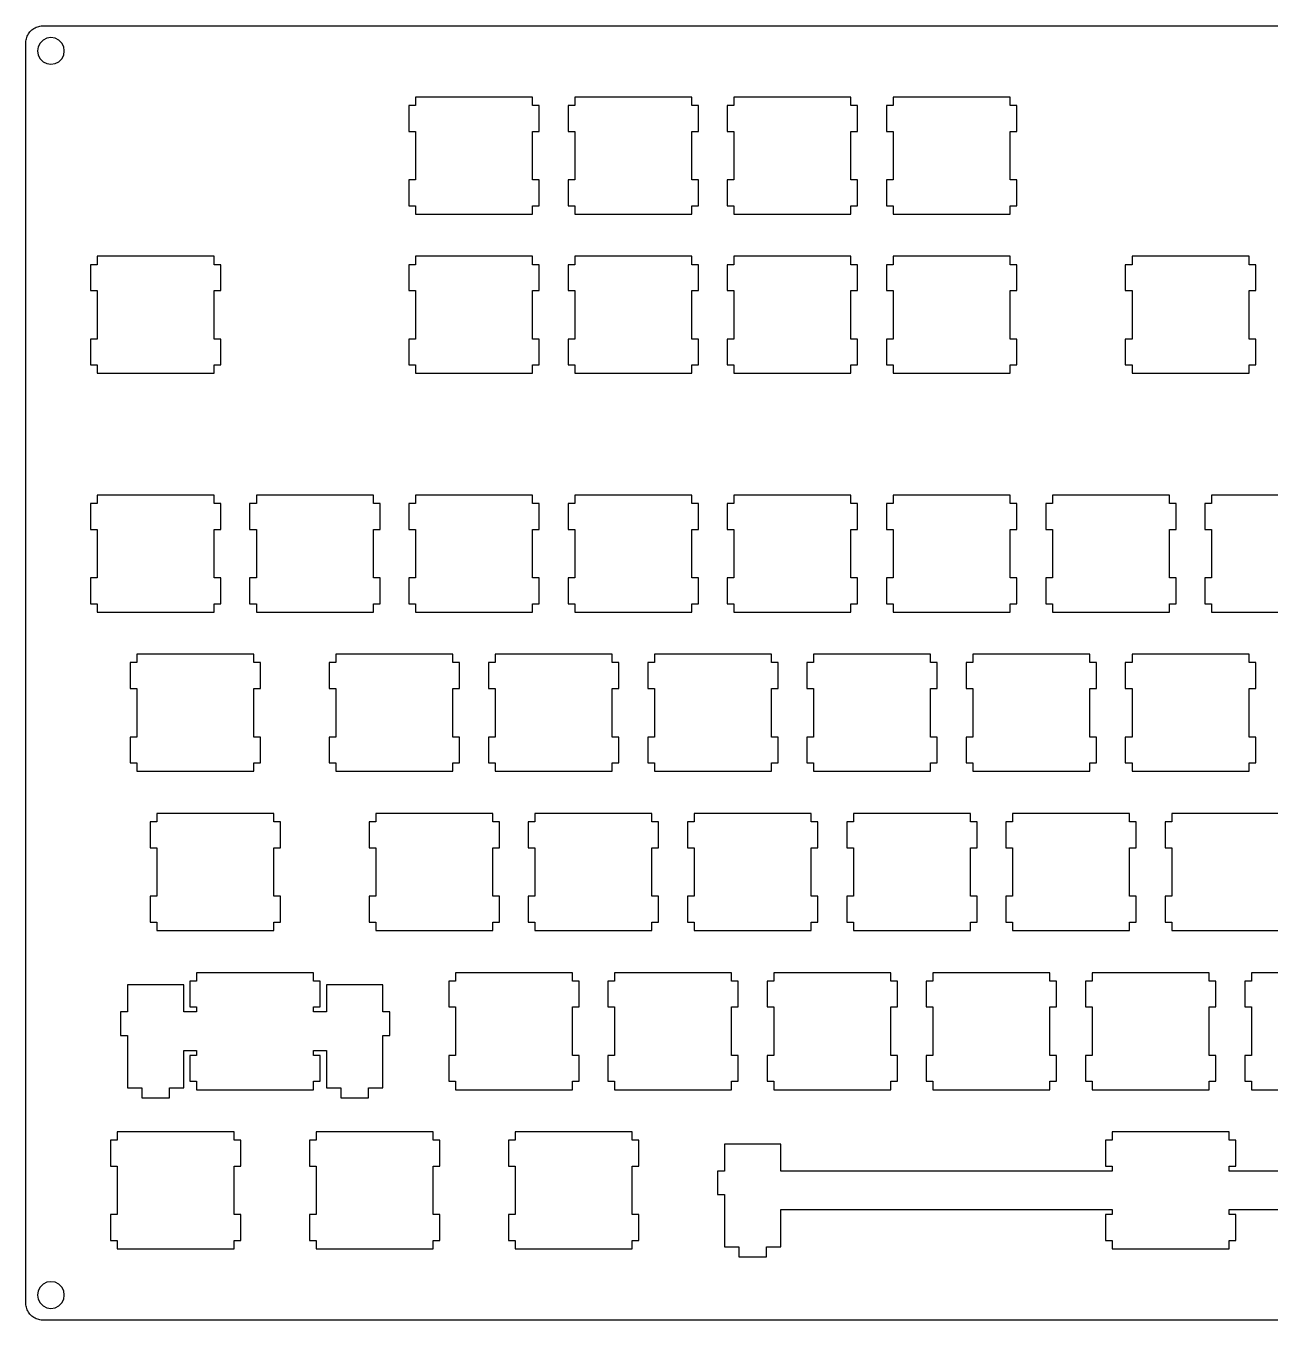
# Model space of a CAD drawing. Extents: x 0 to 441, y 0 to 155.
# Drawn here: x 0.1 to 149, y 0.3 to 155.1 of the extents above; entities that cross this region are included whole.
import ezdxf

# ---------------------------------------------------------------- set-up
doc = ezdxf.new("R2010")
doc.units = 0
doc.layers.get('0').update_dxf_attribs({"linetype": 'CONTINUOUS'})

msp = doc.modelspace()

# ---------------------------------------------------------------- linework, layer by layer
at = {"color": 0}
for p, q in [((1.05006, 154.832), (1.18787, 154.909)), ((1.18787, 154.909), (1.32981, 154.974)), ((1.32981, 154.974), (1.47588, 155.029)), ((1.47588, 155.029), (1.62884, 155.072)), ((1.62884, 155.072), (1.7818, 155.102)), ((1.7818, 155.102), (1.9389, 155.12)), ((1.9389, 155.12), (2.096, 155.127)), ((2.096, 155.127), (438.721, 155.127)), ((0.10197, 153.283), (0.11989, 153.44)), ((0.11989, 153.44), (0.15021, 153.593)), ((0.15021, 153.593), (0.19293, 153.746)), ((0.19293, 153.746), (0.24805, 153.892)), ((0.24805, 153.892), (0.31282, 154.034)), ((0.31282, 154.034), (0.38999, 154.172)), ((0.38999, 154.172), (0.4768, 154.303)), ((0.4768, 154.303), (0.57464, 154.426)), ((0.57464, 154.426), (0.68075, 154.541)), ((0.68075, 154.541), (0.79651, 154.648)), ((0.79651, 154.648), (0.91915, 154.745)), ((0.91915, 154.745), (1.05006, 154.832)), ((2.15387, 153.421), (1.8011, 153.069)), ((2.60036, 153.648), (2.15387, 153.421)), ((3.09507, 153.727), (2.60036, 153.648)), ((3.5898, 153.648), (3.09507, 153.727)), ((4.0349, 153.421), (3.5898, 153.648)), ((4.38905, 153.069), (4.0349, 153.421)), ((0.09508, 153.126), (0.10197, 153.283)), ((0.09508, 2.25171), (0.09508, 153.126)), ((1.57372, 152.622), (1.49517, 152.127)), ((1.49517, 152.127), (1.57372, 151.632)), ((1.8011, 153.069), (1.57372, 152.622)), ((4.61641, 152.622), (4.38905, 153.069)), ((4.69498, 152.127), (4.61641, 152.622)), ((4.61641, 151.632), (4.69498, 152.127)), ((1.57372, 151.632), (1.8011, 151.187)), ((1.8011, 151.187), (2.15387, 150.833)), ((2.15387, 150.833), (2.60036, 150.606)), ((2.60036, 150.606), (3.09507, 150.527)), ((3.09507, 150.527), (3.5898, 150.606)), ((3.5898, 150.606), (4.0349, 150.833)), ((4.0349, 150.833), (4.38905, 151.187)), ((4.38905, 151.187), (4.61641, 151.632)), ((46.7212, 145.602), (45.9204, 145.602)), ((45.9204, 145.602), (45.9204, 142.501)), ((46.7212, 146.602), (46.7212, 145.602)), ((60.7205, 146.602), (46.7212, 146.602)), ((60.7205, 145.602), (60.7205, 146.602)), ((61.5213, 145.602), (60.7205, 145.602)), ((61.5213, 142.501), (61.5213, 145.602)), ((65.7712, 145.602), (64.9704, 145.602)), ((64.9704, 145.602), (64.9704, 142.501)), ((65.7712, 146.602), (65.7712, 145.602)), ((79.7705, 146.602), (65.7712, 146.602)), ((79.7705, 145.602), (79.7705, 146.602)), ((80.5713, 145.602), (79.7705, 145.602)), ((80.5713, 142.501), (80.5713, 145.602)), ((84.8212, 145.602), (84.0204, 145.602)), ((84.0204, 145.602), (84.0204, 142.501)), ((84.8212, 146.602), (84.8212, 145.602)), ((98.8205, 146.602), (84.8212, 146.602)), ((98.8205, 145.602), (98.8205, 146.602)), ((99.6199, 145.602), (98.8205, 145.602)), ((99.6199, 142.501), (99.6199, 145.602)), ((103.87, 145.602), (103.07, 145.602)), ((103.07, 145.602), (103.07, 142.501)), ((103.87, 146.602), (103.87, 145.602)), ((117.869, 146.602), (103.87, 146.602)), ((117.869, 145.602), (117.869, 146.602)), ((118.67, 145.602), (117.869, 145.602)), ((118.67, 142.501), (118.67, 145.602)), ((45.9204, 142.501), (46.7212, 142.501)), ((46.7212, 142.501), (46.7212, 136.703)), ((60.7205, 136.703), (60.7205, 142.501)), ((60.7205, 142.501), (61.5213, 142.501)), ((64.9704, 142.501), (65.7712, 142.501)), ((65.7712, 142.501), (65.7712, 136.703)), ((79.7705, 136.703), (79.7705, 142.501)), ((79.7705, 142.501), (80.5713, 142.501)), ((84.0204, 142.501), (84.8212, 142.501)), ((84.8212, 142.501), (84.8212, 136.703)), ((98.8205, 136.703), (98.8205, 142.501)), ((98.8205, 142.501), (99.6199, 142.501)), ((103.07, 142.501), (103.87, 142.501)), ((103.87, 142.501), (103.87, 136.703)), ((117.869, 136.703), (117.869, 142.501)), ((117.869, 142.501), (118.67, 142.501)), ((46.7212, 136.703), (45.9204, 136.703)), ((45.9204, 136.703), (45.9204, 133.602)), ((61.5213, 136.703), (60.7205, 136.703)), ((61.5213, 133.602), (61.5213, 136.703)), ((65.7712, 136.703), (64.9704, 136.703)), ((64.9704, 136.703), (64.9704, 133.602)), ((80.5713, 136.703), (79.7705, 136.703)), ((80.5713, 133.602), (80.5713, 136.703)), ((84.8212, 136.703), (84.0204, 136.703)), ((84.0204, 136.703), (84.0204, 133.602)), ((99.6199, 136.703), (98.8205, 136.703)), ((99.6199, 133.602), (99.6199, 136.703)), ((103.87, 136.703), (103.07, 136.703)), ((103.07, 136.703), (103.07, 133.602)), ((118.67, 136.703), (117.869, 136.703)), ((118.67, 133.602), (118.67, 136.703)), ((45.9204, 133.602), (46.7212, 133.602)), ((46.7212, 133.602), (46.7212, 132.602)), ((60.7205, 132.602), (60.7205, 133.602)), ((60.7205, 133.602), (61.5213, 133.602)), ((64.9704, 133.602), (65.7712, 133.602)), ((65.7712, 133.602), (65.7712, 132.602)), ((79.7705, 132.602), (79.7705, 133.602)), ((79.7705, 133.602), (80.5713, 133.602)), ((84.0204, 133.602), (84.8212, 133.602)), ((84.8212, 133.602), (84.8212, 132.602)), ((98.8205, 132.602), (98.8205, 133.602)), ((98.8205, 133.602), (99.6199, 133.602)), ((103.07, 133.602), (103.87, 133.602)), ((103.87, 133.602), (103.87, 132.602)), ((117.869, 132.602), (117.869, 133.602)), ((117.869, 133.602), (118.67, 133.602)), ((46.7212, 132.602), (60.7205, 132.602)), ((65.7712, 132.602), (79.7705, 132.602)), ((84.8212, 132.602), (98.8205, 132.602)), ((103.87, 132.602), (117.869, 132.602)), ((8.61963, 127.551), (8.61963, 126.552)), ((22.6205, 127.551), (8.61963, 127.551)), ((22.6205, 126.552), (22.6205, 127.551)), ((46.7212, 127.551), (46.7212, 126.552)), ((60.7205, 127.551), (46.7212, 127.551)), ((60.7205, 126.552), (60.7205, 127.551)), ((65.7712, 127.551), (65.7712, 126.552)), ((79.7705, 127.551), (65.7712, 127.551)), ((79.7705, 126.552), (79.7705, 127.551)), ((84.8212, 127.551), (84.8212, 126.552)), ((98.8205, 127.551), (84.8212, 127.551)), ((98.8205, 126.552), (98.8205, 127.551)), ((103.87, 127.551), (103.87, 126.552)), ((117.869, 127.551), (103.87, 127.551)), ((117.869, 126.552), (117.869, 127.551)), ((132.446, 127.551), (132.446, 126.552)), ((146.445, 127.551), (132.446, 127.551)), ((146.445, 126.552), (146.445, 127.551)), ((8.61963, 126.552), (7.819, 126.552)), ((7.819, 126.552), (7.819, 123.451)), ((23.4211, 126.552), (22.6205, 126.552)), ((23.4211, 123.451), (23.4211, 126.552)), ((46.7212, 126.552), (45.9204, 126.552)), ((45.9204, 126.552), (45.9204, 123.451)), ((61.5213, 126.552), (60.7205, 126.552)), ((61.5213, 123.451), (61.5213, 126.552)), ((65.7712, 126.552), (64.9704, 126.552)), ((64.9704, 126.552), (64.9704, 123.451)), ((80.5713, 126.552), (79.7705, 126.552)), ((80.5713, 123.451), (80.5713, 126.552)), ((84.8212, 126.552), (84.0204, 126.552)), ((84.0204, 126.552), (84.0204, 123.451)), ((99.6199, 126.552), (98.8205, 126.552)), ((99.6199, 123.451), (99.6199, 126.552)), ((103.87, 126.552), (103.07, 126.552)), ((103.07, 126.552), (103.07, 123.451)), ((118.67, 126.552), (117.869, 126.552)), ((118.67, 123.451), (118.67, 126.552)), ((132.446, 126.552), (131.644, 126.552)), ((131.644, 126.552), (131.644, 123.451)), ((147.246, 126.552), (146.445, 126.552)), ((147.246, 123.451), (147.246, 126.552)), ((7.819, 123.451), (8.61963, 123.451)), ((8.61963, 123.451), (8.61963, 117.651)), ((22.6205, 117.651), (22.6205, 123.451)), ((22.6205, 123.451), (23.4211, 123.451)), ((45.9204, 123.451), (46.7212, 123.451)), ((46.7212, 123.451), (46.7212, 117.651)), ((60.7205, 117.651), (60.7205, 123.451)), ((60.7205, 123.451), (61.5213, 123.451)), ((64.9704, 123.451), (65.7712, 123.451)), ((65.7712, 123.451), (65.7712, 117.651)), ((79.7705, 117.651), (79.7705, 123.451)), ((79.7705, 123.451), (80.5713, 123.451)), ((84.0204, 123.451), (84.8212, 123.451)), ((84.8212, 123.451), (84.8212, 117.651)), ((98.8205, 117.651), (98.8205, 123.451)), ((98.8205, 123.451), (99.6199, 123.451)), ((103.07, 123.451), (103.87, 123.451)), ((103.87, 123.451), (103.87, 117.651)), ((117.869, 117.651), (117.869, 123.451)), ((117.869, 123.451), (118.67, 123.451)), ((131.644, 123.451), (132.446, 123.451)), ((132.446, 123.451), (132.446, 117.651)), ((146.445, 117.651), (146.445, 123.451)), ((146.445, 123.451), (147.246, 123.451)), ((8.61963, 117.651), (7.819, 117.651)), ((7.819, 117.651), (7.819, 114.552)), ((23.4211, 117.651), (22.6205, 117.651)), ((23.4211, 114.552), (23.4211, 117.651)), ((46.7212, 117.651), (45.9204, 117.651)), ((45.9204, 117.651), (45.9204, 114.552)), ((61.5213, 117.651), (60.7205, 117.651)), ((61.5213, 114.552), (61.5213, 117.651)), ((65.7712, 117.651), (64.9704, 117.651)), ((64.9704, 117.651), (64.9704, 114.552)), ((80.5713, 117.651), (79.7705, 117.651)), ((80.5713, 114.552), (80.5713, 117.651)), ((84.8212, 117.651), (84.0204, 117.651)), ((84.0204, 117.651), (84.0204, 114.552)), ((99.6199, 117.651), (98.8205, 117.651)), ((99.6199, 114.552), (99.6199, 117.651)), ((103.87, 117.651), (103.07, 117.651)), ((103.07, 117.651), (103.07, 114.552)), ((118.67, 117.651), (117.869, 117.651)), ((118.67, 114.552), (118.67, 117.651)), ((132.446, 117.651), (131.644, 117.651)), ((131.644, 117.651), (131.644, 114.552)), ((147.246, 117.651), (146.445, 117.651)), ((147.246, 114.552), (147.246, 117.651)), ((7.819, 114.552), (8.61963, 114.552)), ((8.61963, 114.552), (8.61963, 113.552)), ((8.61963, 113.552), (22.6205, 113.552)), ((22.6205, 113.552), (22.6205, 114.552)), ((22.6205, 114.552), (23.4211, 114.552)), ((45.9204, 114.552), (46.7212, 114.552)), ((46.7212, 114.552), (46.7212, 113.552)), ((46.7212, 113.552), (60.7205, 113.552)), ((60.7205, 113.552), (60.7205, 114.552)), ((60.7205, 114.552), (61.5213, 114.552)), ((64.9704, 114.552), (65.7712, 114.552)), ((65.7712, 114.552), (65.7712, 113.552)), ((65.7712, 113.552), (79.7705, 113.552)), ((79.7705, 113.552), (79.7705, 114.552)), ((79.7705, 114.552), (80.5713, 114.552)), ((84.0204, 114.552), (84.8212, 114.552)), ((84.8212, 114.552), (84.8212, 113.552)), ((84.8212, 113.552), (98.8205, 113.552)), ((98.8205, 113.552), (98.8205, 114.552)), ((98.8205, 114.552), (99.6199, 114.552)), ((103.07, 114.552), (103.87, 114.552)), ((103.87, 114.552), (103.87, 113.552)), ((103.87, 113.552), (117.869, 113.552)), ((117.869, 113.552), (117.869, 114.552)), ((117.869, 114.552), (118.67, 114.552)), ((131.644, 114.552), (132.446, 114.552)), ((132.446, 114.552), (132.446, 113.552)), ((132.446, 113.552), (146.445, 113.552)), ((146.445, 113.552), (146.445, 114.552)), ((146.445, 114.552), (147.246, 114.552)), ((8.61963, 97.977), (7.819, 97.977)), ((7.819, 97.977), (7.819, 94.8764)), ((8.61963, 98.9764), (8.61963, 97.977)), ((22.6205, 98.9764), (8.61963, 98.9764)), ((22.6205, 97.977), (22.6205, 98.9764)), ((23.4211, 97.977), (22.6205, 97.977)), ((23.4211, 94.8764), (23.4211, 97.977)), ((27.671, 97.977), (26.8704, 97.977)), ((26.8704, 97.977), (26.8704, 94.8764)), ((27.671, 98.9764), (27.671, 97.977)), ((41.6705, 98.9764), (27.671, 98.9764)), ((41.6705, 97.977), (41.6705, 98.9764)), ((42.4713, 97.977), (41.6705, 97.977)), ((42.4713, 94.8764), (42.4713, 97.977)), ((46.7212, 97.977), (45.9204, 97.977)), ((45.9204, 97.977), (45.9204, 94.8764)), ((46.7212, 98.9764), (46.7212, 97.977)), ((60.7205, 98.9764), (46.7212, 98.9764)), ((60.7205, 97.977), (60.7205, 98.9764)), ((61.5213, 97.977), (60.7205, 97.977)), ((61.5213, 94.8764), (61.5213, 97.977)), ((65.7712, 97.977), (64.9704, 97.977)), ((64.9704, 97.977), (64.9704, 94.8764)), ((65.7712, 98.9764), (65.7712, 97.977)), ((79.7705, 98.9764), (65.7712, 98.9764)), ((79.7705, 97.977), (79.7705, 98.9764)), ((80.5713, 97.977), (79.7705, 97.977)), ((80.5713, 94.8764), (80.5713, 97.977)), ((84.8212, 97.977), (84.0204, 97.977)), ((84.0204, 97.977), (84.0204, 94.8764)), ((84.8212, 98.9764), (84.8212, 97.977)), ((98.8205, 98.9764), (84.8212, 98.9764)), ((98.8205, 97.977), (98.8205, 98.9764)), ((99.6199, 97.977), (98.8205, 97.977)), ((99.6199, 94.8764), (99.6199, 97.977)), ((103.87, 97.977), (103.07, 97.977)), ((103.07, 97.977), (103.07, 94.8764)), ((103.87, 98.9764), (103.87, 97.977)), ((117.869, 98.9764), (103.87, 98.9764)), ((117.869, 97.977), (117.869, 98.9764)), ((118.67, 97.977), (117.869, 97.977)), ((118.67, 94.8764), (118.67, 97.977)), ((122.92, 97.977), (122.119, 97.977)), ((122.119, 97.977), (122.119, 94.8764)), ((122.92, 98.9764), (122.92, 97.977)), ((136.92, 98.9764), (122.92, 98.9764)), ((136.92, 97.977), (136.92, 98.9764)), ((137.721, 97.977), (136.92, 97.977)), ((137.721, 94.8764), (137.721, 97.977)), ((141.971, 97.977), (141.17, 97.977)), ((141.17, 97.977), (141.17, 94.8764)), ((141.971, 98.9764), (141.971, 97.977)), ((155.97, 98.9764), (141.971, 98.9764)), ((7.819, 94.8764), (8.61963, 94.8764)), ((8.61963, 94.8764), (8.61963, 89.0764)), ((22.6205, 89.0764), (22.6205, 94.8764)), ((22.6205, 94.8764), (23.4211, 94.8764)), ((26.8704, 94.8764), (27.671, 94.8764)), ((27.671, 94.8764), (27.671, 89.0764)), ((41.6705, 89.0764), (41.6705, 94.8764)), ((41.6705, 94.8764), (42.4713, 94.8764)), ((45.9204, 94.8764), (46.7212, 94.8764)), ((46.7212, 94.8764), (46.7212, 89.0764)), ((60.7205, 89.0764), (60.7205, 94.8764)), ((60.7205, 94.8764), (61.5213, 94.8764)), ((64.9704, 94.8764), (65.7712, 94.8764)), ((65.7712, 94.8764), (65.7712, 89.0764)), ((79.7705, 89.0764), (79.7705, 94.8764)), ((79.7705, 94.8764), (80.5713, 94.8764)), ((84.0204, 94.8764), (84.8212, 94.8764)), ((84.8212, 94.8764), (84.8212, 89.0764)), ((98.8205, 89.0764), (98.8205, 94.8764)), ((98.8205, 94.8764), (99.6199, 94.8764)), ((103.07, 94.8764), (103.87, 94.8764)), ((103.87, 94.8764), (103.87, 89.0764)), ((117.869, 89.0764), (117.869, 94.8764)), ((117.869, 94.8764), (118.67, 94.8764)), ((122.119, 94.8764), (122.92, 94.8764)), ((122.92, 94.8764), (122.92, 89.0764)), ((136.92, 89.0764), (136.92, 94.8764)), ((136.92, 94.8764), (137.721, 94.8764)), ((141.17, 94.8764), (141.971, 94.8764)), ((141.971, 94.8764), (141.971, 89.0764)), ((8.61963, 89.0764), (7.819, 89.0764)), ((7.819, 89.0764), (7.819, 85.9772)), ((23.4211, 89.0764), (22.6205, 89.0764)), ((23.4211, 85.9772), (23.4211, 89.0764)), ((27.671, 89.0764), (26.8704, 89.0764)), ((26.8704, 89.0764), (26.8704, 85.9772)), ((42.4713, 89.0764), (41.6705, 89.0764)), ((42.4713, 85.9772), (42.4713, 89.0764)), ((46.7212, 89.0764), (45.9204, 89.0764)), ((45.9204, 89.0764), (45.9204, 85.9772)), ((61.5213, 89.0764), (60.7205, 89.0764)), ((61.5213, 85.9772), (61.5213, 89.0764)), ((65.7712, 89.0764), (64.9704, 89.0764)), ((64.9704, 89.0764), (64.9704, 85.9772)), ((80.5713, 89.0764), (79.7705, 89.0764)), ((80.5713, 85.9772), (80.5713, 89.0764)), ((84.8212, 89.0764), (84.0204, 89.0764)), ((84.0204, 89.0764), (84.0204, 85.9772)), ((99.6199, 89.0764), (98.8205, 89.0764)), ((99.6199, 85.9772), (99.6199, 89.0764)), ((103.87, 89.0764), (103.07, 89.0764)), ((103.07, 89.0764), (103.07, 85.9772)), ((118.67, 89.0764), (117.869, 89.0764)), ((118.67, 85.9772), (118.67, 89.0764)), ((122.92, 89.0764), (122.119, 89.0764)), ((122.119, 89.0764), (122.119, 85.9772)), ((137.721, 89.0764), (136.92, 89.0764)), ((137.721, 85.9772), (137.721, 89.0764)), ((141.971, 89.0764), (141.17, 89.0764)), ((141.17, 89.0764), (141.17, 85.9772)), ((7.819, 85.9772), (8.61963, 85.9772)), ((8.61963, 85.9772), (8.61963, 84.9768)), ((22.6205, 84.9768), (22.6205, 85.9772)), ((22.6205, 85.9772), (23.4211, 85.9772)), ((26.8704, 85.9772), (27.671, 85.9772)), ((27.671, 85.9772), (27.671, 84.9768)), ((41.6705, 84.9768), (41.6705, 85.9772)), ((41.6705, 85.9772), (42.4713, 85.9772)), ((45.9204, 85.9772), (46.7212, 85.9772)), ((46.7212, 85.9772), (46.7212, 84.9768)), ((60.7205, 84.9768), (60.7205, 85.9772)), ((60.7205, 85.9772), (61.5213, 85.9772)), ((64.9704, 85.9772), (65.7712, 85.9772)), ((65.7712, 85.9772), (65.7712, 84.9768)), ((79.7705, 84.9768), (79.7705, 85.9772)), ((79.7705, 85.9772), (80.5713, 85.9772)), ((84.0204, 85.9772), (84.8212, 85.9772)), ((84.8212, 85.9772), (84.8212, 84.9768)), ((98.8205, 84.9768), (98.8205, 85.9772)), ((98.8205, 85.9772), (99.6199, 85.9772)), ((103.07, 85.9772), (103.87, 85.9772)), ((103.87, 85.9772), (103.87, 84.9768)), ((117.869, 84.9768), (117.869, 85.9772)), ((117.869, 85.9772), (118.67, 85.9772)), ((122.119, 85.9772), (122.92, 85.9772)), ((122.92, 85.9772), (122.92, 84.9768)), ((136.92, 84.9768), (136.92, 85.9772)), ((136.92, 85.9772), (137.721, 85.9772)), ((141.17, 85.9772), (141.971, 85.9772)), ((141.971, 85.9772), (141.971, 84.9768)), ((8.61963, 84.9768), (22.6205, 84.9768)), ((27.671, 84.9768), (41.6705, 84.9768)), ((46.7212, 84.9768), (60.7205, 84.9768)), ((65.7712, 84.9768), (79.7705, 84.9768)), ((84.8212, 84.9768), (98.8205, 84.9768)), ((103.87, 84.9768), (117.869, 84.9768)), ((122.92, 84.9768), (136.92, 84.9768)), ((141.971, 84.9768), (155.97, 84.9768)), ((13.3821, 79.9264), (13.3821, 78.927)), ((27.383, 79.9264), (13.3821, 79.9264)), ((27.383, 78.927), (27.383, 79.9264)), ((37.1962, 79.9264), (37.1962, 78.927)), ((51.1955, 79.9264), (37.1962, 79.9264)), ((51.1955, 78.927), (51.1955, 79.9264)), ((56.2462, 79.9264), (56.2462, 78.927)), ((70.2455, 79.9264), (56.2462, 79.9264)), ((70.2455, 78.927), (70.2455, 79.9264)), ((75.2962, 79.9264), (75.2962, 78.927)), ((89.2955, 79.9264), (75.2962, 79.9264)), ((89.2955, 78.927), (89.2955, 79.9264)), ((94.3462, 79.9264), (94.3462, 78.927)), ((108.345, 79.9264), (94.3462, 79.9264)), ((108.345, 78.927), (108.345, 79.9264)), ((113.396, 79.9264), (113.396, 78.927)), ((127.395, 79.9264), (113.396, 79.9264)), ((127.395, 78.927), (127.395, 79.9264)), ((132.446, 79.9264), (132.446, 78.927)), ((146.445, 79.9264), (132.446, 79.9264)), ((146.445, 78.927), (146.445, 79.9264)), ((13.3821, 78.927), (12.5829, 78.927)), ((12.5829, 78.927), (12.5829, 75.8264)), ((28.1823, 78.927), (27.383, 78.927)), ((28.1823, 75.8264), (28.1823, 78.927)), ((37.1962, 78.927), (36.3954, 78.927)), ((36.3954, 78.927), (36.3954, 75.8264)), ((51.9963, 78.927), (51.1955, 78.927)), ((51.9963, 75.8264), (51.9963, 78.927)), ((56.2462, 78.927), (55.4454, 78.927)), ((55.4454, 78.927), (55.4454, 75.8264)), ((71.0463, 78.927), (70.2455, 78.927)), ((71.0463, 75.8264), (71.0463, 78.927)), ((75.2962, 78.927), (74.4954, 78.927)), ((74.4954, 78.927), (74.4954, 75.8264)), ((90.0963, 78.927), (89.2955, 78.927)), ((90.0963, 75.8264), (90.0963, 78.927)), ((94.3462, 78.927), (93.5454, 78.927)), ((93.5454, 78.927), (93.5454, 75.8264)), ((109.146, 78.927), (108.345, 78.927)), ((109.146, 75.8264), (109.146, 78.927)), ((113.396, 78.927), (112.595, 78.927)), ((112.595, 78.927), (112.595, 75.8264)), ((128.196, 78.927), (127.395, 78.927)), ((128.196, 75.8264), (128.196, 78.927)), ((132.446, 78.927), (131.644, 78.927)), ((131.644, 78.927), (131.644, 75.8264)), ((147.246, 78.927), (146.445, 78.927)), ((147.246, 75.8264), (147.246, 78.927)), ((12.5829, 75.8264), (13.3821, 75.8264)), ((13.3821, 75.8264), (13.3821, 70.0264)), ((27.383, 70.0264), (27.383, 75.8264)), ((27.383, 75.8264), (28.1823, 75.8264)), ((36.3954, 75.8264), (37.1962, 75.8264)), ((37.1962, 75.8264), (37.1962, 70.0264)), ((51.1955, 70.0264), (51.1955, 75.8264)), ((51.1955, 75.8264), (51.9963, 75.8264)), ((55.4454, 75.8264), (56.2462, 75.8264)), ((56.2462, 75.8264), (56.2462, 70.0264)), ((70.2455, 70.0264), (70.2455, 75.8264)), ((70.2455, 75.8264), (71.0463, 75.8264)), ((74.4954, 75.8264), (75.2962, 75.8264)), ((75.2962, 75.8264), (75.2962, 70.0264)), ((89.2955, 70.0264), (89.2955, 75.8264)), ((89.2955, 75.8264), (90.0963, 75.8264)), ((93.5454, 75.8264), (94.3462, 75.8264)), ((94.3462, 75.8264), (94.3462, 70.0264)), ((108.345, 70.0264), (108.345, 75.8264)), ((108.345, 75.8264), (109.146, 75.8264)), ((112.595, 75.8264), (113.396, 75.8264)), ((113.396, 75.8264), (113.396, 70.0264)), ((127.395, 70.0264), (127.395, 75.8264)), ((127.395, 75.8264), (128.196, 75.8264)), ((131.644, 75.8264), (132.446, 75.8264)), ((132.446, 75.8264), (132.446, 70.0264)), ((146.445, 70.0264), (146.445, 75.8264)), ((146.445, 75.8264), (147.246, 75.8264)), ((13.3821, 70.0264), (12.5829, 70.0264)), ((12.5829, 70.0264), (12.5829, 66.9272)), ((28.1823, 70.0264), (27.383, 70.0264)), ((28.1823, 66.9272), (28.1823, 70.0264)), ((37.1962, 70.0264), (36.3954, 70.0264)), ((36.3954, 70.0264), (36.3954, 66.9272)), ((51.9963, 70.0264), (51.1955, 70.0264)), ((51.9963, 66.9272), (51.9963, 70.0264)), ((56.2462, 70.0264), (55.4454, 70.0264)), ((55.4454, 70.0264), (55.4454, 66.9272)), ((71.0463, 70.0264), (70.2455, 70.0264)), ((71.0463, 66.9272), (71.0463, 70.0264)), ((75.2962, 70.0264), (74.4954, 70.0264)), ((74.4954, 70.0264), (74.4954, 66.9272)), ((90.0963, 70.0264), (89.2955, 70.0264)), ((90.0963, 66.9272), (90.0963, 70.0264)), ((94.3462, 70.0264), (93.5454, 70.0264)), ((93.5454, 70.0264), (93.5454, 66.9272)), ((109.146, 70.0264), (108.345, 70.0264)), ((109.146, 66.9272), (109.146, 70.0264)), ((113.396, 70.0264), (112.595, 70.0264)), ((112.595, 70.0264), (112.595, 66.9272)), ((128.196, 70.0264), (127.395, 70.0264)), ((128.196, 66.9272), (128.196, 70.0264)), ((132.446, 70.0264), (131.644, 70.0264)), ((131.644, 70.0264), (131.644, 66.9272)), ((147.246, 70.0264), (146.445, 70.0264)), ((147.246, 66.9272), (147.246, 70.0264)), ((12.5829, 66.9272), (13.3821, 66.9272)), ((13.3821, 66.9272), (13.3821, 65.9268)), ((27.383, 65.9268), (27.383, 66.9272)), ((27.383, 66.9272), (28.1823, 66.9272)), ((36.3954, 66.9272), (37.1962, 66.9272)), ((37.1962, 66.9272), (37.1962, 65.9268)), ((51.1955, 65.9268), (51.1955, 66.9272)), ((51.1955, 66.9272), (51.9963, 66.9272)), ((55.4454, 66.9272), (56.2462, 66.9272)), ((56.2462, 66.9272), (56.2462, 65.9268)), ((70.2455, 65.9268), (70.2455, 66.9272)), ((70.2455, 66.9272), (71.0463, 66.9272)), ((74.4954, 66.9272), (75.2962, 66.9272)), ((75.2962, 66.9272), (75.2962, 65.9268)), ((89.2955, 65.9268), (89.2955, 66.9272)), ((89.2955, 66.9272), (90.0963, 66.9272)), ((93.5454, 66.9272), (94.3462, 66.9272)), ((94.3462, 66.9272), (94.3462, 65.9268)), ((108.345, 65.9268), (108.345, 66.9272)), ((108.345, 66.9272), (109.146, 66.9272)), ((112.595, 66.9272), (113.396, 66.9272)), ((113.396, 66.9272), (113.396, 65.9268)), ((127.395, 65.9268), (127.395, 66.9272)), ((127.395, 66.9272), (128.196, 66.9272)), ((131.644, 66.9272), (132.446, 66.9272)), ((132.446, 66.9272), (132.446, 65.9268)), ((146.445, 65.9268), (146.445, 66.9272)), ((146.445, 66.9272), (147.246, 66.9272)), ((13.3821, 65.9268), (27.383, 65.9268)), ((37.1962, 65.9268), (51.1955, 65.9268)), ((56.2462, 65.9268), (70.2455, 65.9268)), ((75.2962, 65.9268), (89.2955, 65.9268)), ((94.3462, 65.9268), (108.345, 65.9268)), ((113.396, 65.9268), (127.395, 65.9268)), ((132.446, 65.9268), (146.445, 65.9268)), ((15.7634, 60.8764), (15.7634, 59.877)), ((29.7629, 60.8764), (15.7634, 60.8764)), ((29.7629, 59.877), (29.7629, 60.8764)), ((41.9573, 60.8764), (41.9573, 59.877)), ((55.958, 60.8764), (41.9573, 60.8764)), ((55.958, 59.877), (55.958, 60.8764)), ((61.0073, 60.8764), (61.0073, 59.877)), ((75.008, 60.8764), (61.0073, 60.8764)), ((75.008, 59.877), (75.008, 60.8764)), ((80.0573, 60.8764), (80.0573, 59.877)), ((94.058, 60.8764), (80.0573, 60.8764)), ((94.058, 59.877), (94.058, 60.8764)), ((99.1073, 60.8764), (99.1073, 59.877)), ((113.108, 60.8764), (99.1073, 60.8764)), ((113.108, 59.877), (113.108, 60.8764)), ((118.157, 60.8764), (118.157, 59.877)), ((132.158, 60.8764), (118.157, 60.8764)), ((132.158, 59.877), (132.158, 60.8764)), ((137.207, 60.8764), (137.207, 59.877)), ((151.208, 60.8764), (137.207, 60.8764)), ((15.7634, 59.877), (14.9641, 59.877)), ((14.9641, 59.877), (14.9641, 56.7764)), ((30.5635, 59.877), (29.7629, 59.877)), ((30.5635, 56.7764), (30.5635, 59.877)), ((41.9573, 59.877), (41.1579, 59.877)), ((41.1579, 59.877), (41.1579, 56.7764)), ((56.7574, 59.877), (55.958, 59.877)), ((56.7574, 56.7764), (56.7574, 59.877)), ((61.0073, 59.877), (60.2065, 59.877)), ((60.2065, 59.877), (60.2065, 56.7764)), ((75.8074, 59.877), (75.008, 59.877)), ((75.8074, 56.7764), (75.8074, 59.877)), ((80.0573, 59.877), (79.2579, 59.877)), ((79.2579, 59.877), (79.2579, 56.7764)), ((94.8574, 59.877), (94.058, 59.877)), ((94.8574, 56.7764), (94.8574, 59.877)), ((99.1073, 59.877), (98.3079, 59.877)), ((98.3079, 59.877), (98.3079, 56.7764)), ((113.907, 59.877), (113.108, 59.877)), ((113.907, 56.7764), (113.907, 59.877)), ((118.157, 59.877), (117.358, 59.877)), ((117.358, 59.877), (117.358, 56.7764)), ((132.957, 59.877), (132.158, 59.877)), ((132.957, 56.7764), (132.957, 59.877)), ((137.207, 59.877), (136.408, 59.877)), ((136.408, 59.877), (136.408, 56.7764)), ((14.9641, 56.7764), (15.7634, 56.7764)), ((15.7634, 56.7764), (15.7634, 50.9764)), ((29.7629, 50.9764), (29.7629, 56.7764)), ((29.7629, 56.7764), (30.5635, 56.7764)), ((41.1579, 56.7764), (41.9573, 56.7764)), ((41.9573, 56.7764), (41.9573, 50.9764)), ((55.958, 50.9764), (55.958, 56.7764)), ((55.958, 56.7764), (56.7574, 56.7764)), ((60.2065, 56.7764), (61.0073, 56.7764)), ((61.0073, 56.7764), (61.0073, 50.9764)), ((75.008, 50.9764), (75.008, 56.7764)), ((75.008, 56.7764), (75.8074, 56.7764)), ((79.2579, 56.7764), (80.0573, 56.7764)), ((80.0573, 56.7764), (80.0573, 50.9764)), ((94.058, 50.9764), (94.058, 56.7764)), ((94.058, 56.7764), (94.8574, 56.7764)), ((98.3079, 56.7764), (99.1073, 56.7764)), ((99.1073, 56.7764), (99.1073, 50.9764)), ((113.108, 50.9764), (113.108, 56.7764)), ((113.108, 56.7764), (113.907, 56.7764)), ((117.358, 56.7764), (118.157, 56.7764)), ((118.157, 56.7764), (118.157, 50.9764)), ((132.158, 50.9764), (132.158, 56.7764)), ((132.158, 56.7764), (132.957, 56.7764)), ((136.408, 56.7764), (137.207, 56.7764)), ((137.207, 56.7764), (137.207, 50.9764)), ((15.7634, 50.9764), (14.9641, 50.9764)), ((14.9641, 50.9764), (14.9641, 47.8772)), ((30.5635, 50.9764), (29.7629, 50.9764)), ((30.5635, 47.8772), (30.5635, 50.9764)), ((41.9573, 50.9764), (41.1579, 50.9764)), ((41.1579, 50.9764), (41.1579, 47.8772)), ((56.7574, 50.9764), (55.958, 50.9764)), ((56.7574, 47.8772), (56.7574, 50.9764)), ((61.0073, 50.9764), (60.2065, 50.9764)), ((60.2065, 50.9764), (60.2065, 47.8772)), ((75.8074, 50.9764), (75.008, 50.9764)), ((75.8074, 47.8772), (75.8074, 50.9764)), ((80.0573, 50.9764), (79.2579, 50.9764)), ((79.2579, 50.9764), (79.2579, 47.8772)), ((94.8574, 50.9764), (94.058, 50.9764)), ((94.8574, 47.8772), (94.8574, 50.9764)), ((99.1073, 50.9764), (98.3079, 50.9764)), ((98.3079, 50.9764), (98.3079, 47.8772)), ((113.907, 50.9764), (113.108, 50.9764)), ((113.907, 47.8772), (113.907, 50.9764)), ((118.157, 50.9764), (117.358, 50.9764)), ((117.358, 50.9764), (117.358, 47.8772)), ((132.957, 50.9764), (132.158, 50.9764)), ((132.957, 47.8772), (132.957, 50.9764)), ((137.207, 50.9764), (136.408, 50.9764)), ((136.408, 50.9764), (136.408, 47.8772)), ((14.9641, 47.8772), (15.7634, 47.8772)), ((15.7634, 47.8772), (15.7634, 46.8768)), ((15.7634, 46.8768), (29.7629, 46.8768)), ((29.7629, 46.8768), (29.7629, 47.8772)), ((29.7629, 47.8772), (30.5635, 47.8772)), ((41.1579, 47.8772), (41.9573, 47.8772)), ((41.9573, 47.8772), (41.9573, 46.8768)), ((41.9573, 46.8768), (55.958, 46.8768)), ((55.958, 46.8768), (55.958, 47.8772)), ((55.958, 47.8772), (56.7574, 47.8772)), ((60.2065, 47.8772), (61.0073, 47.8772)), ((61.0073, 47.8772), (61.0073, 46.8768)), ((61.0073, 46.8768), (75.008, 46.8768)), ((75.008, 46.8768), (75.008, 47.8772)), ((75.008, 47.8772), (75.8074, 47.8772)), ((79.2579, 47.8772), (80.0573, 47.8772)), ((80.0573, 47.8772), (80.0573, 46.8768)), ((80.0573, 46.8768), (94.058, 46.8768)), ((94.058, 46.8768), (94.058, 47.8772)), ((94.058, 47.8772), (94.8574, 47.8772)), ((98.3079, 47.8772), (99.1073, 47.8772)), ((99.1073, 47.8772), (99.1073, 46.8768)), ((99.1073, 46.8768), (113.108, 46.8768)), ((113.108, 46.8768), (113.108, 47.8772)), ((113.108, 47.8772), (113.907, 47.8772)), ((117.358, 47.8772), (118.157, 47.8772)), ((118.157, 47.8772), (118.157, 46.8768)), ((118.157, 46.8768), (132.158, 46.8768)), ((132.158, 46.8768), (132.158, 47.8772)), ((132.158, 47.8772), (132.957, 47.8772)), ((136.408, 47.8772), (137.207, 47.8772)), ((137.207, 47.8772), (137.207, 46.8768)), ((137.207, 46.8768), (151.208, 46.8768)), ((20.5259, 41.8264), (20.5259, 40.827)), ((34.5267, 41.8264), (20.5259, 41.8264)), ((34.5267, 40.827), (34.5267, 41.8264)), ((51.4823, 41.8264), (51.4823, 40.827)), ((65.483, 41.8264), (51.4823, 41.8264)), ((65.483, 40.827), (65.483, 41.8264)), ((70.5323, 41.8264), (70.5323, 40.827)), ((84.533, 41.8264), (70.5323, 41.8264)), ((84.533, 40.827), (84.533, 41.8264)), ((89.5823, 41.8264), (89.5823, 40.827)), ((103.583, 41.8264), (89.5823, 41.8264)), ((103.583, 40.827), (103.583, 41.8264)), ((108.632, 41.8264), (108.632, 40.827)), ((122.633, 41.8264), (108.632, 41.8264)), ((122.633, 40.827), (122.633, 41.8264)), ((127.682, 41.8264), (127.682, 40.827)), ((141.683, 41.8264), (127.682, 41.8264)), ((141.683, 40.827), (141.683, 41.8264)), ((146.732, 41.8264), (146.732, 40.827)), ((160.733, 41.8264), (146.732, 41.8264)), ((19.0018, 40.3571), (12.2521, 40.3571)), ((12.2521, 40.3571), (12.2521, 37.127)), ((19.0018, 37.127), (19.0018, 40.3571)), ((20.5259, 40.827), (19.7266, 40.827)), ((19.7266, 40.827), (19.7266, 37.7278)), ((35.3261, 40.827), (34.5267, 40.827)), ((35.3261, 37.7278), (35.3261, 40.827)), ((42.8018, 40.3571), (36.0507, 40.3571)), ((36.0507, 40.3571), (36.0507, 37.127)), ((42.8018, 37.127), (42.8018, 40.3571)), ((51.4823, 40.827), (50.6829, 40.827)), ((50.6829, 40.827), (50.6829, 37.7278)), ((66.2824, 40.827), (65.483, 40.827)), ((66.2824, 37.7278), (66.2824, 40.827)), ((70.5323, 40.827), (69.7329, 40.827)), ((69.7329, 40.827), (69.7329, 37.7278)), ((85.3324, 40.827), (84.533, 40.827)), ((85.3324, 37.7278), (85.3324, 40.827)), ((89.5823, 40.827), (88.7829, 40.827)), ((88.7829, 40.827), (88.7829, 37.7278)), ((104.382, 40.827), (103.583, 40.827)), ((104.382, 37.7278), (104.382, 40.827)), ((108.632, 40.827), (107.833, 40.827)), ((107.833, 40.827), (107.833, 37.7278)), ((123.431, 40.827), (122.633, 40.827)), ((123.431, 37.7278), (123.431, 40.827)), ((127.682, 40.827), (126.883, 40.827)), ((126.883, 40.827), (126.883, 37.7278)), ((142.482, 40.827), (141.683, 40.827)), ((142.482, 37.7278), (142.482, 40.827)), ((146.732, 40.827), (145.933, 40.827)), ((145.933, 40.827), (145.933, 37.7278)), ((19.7266, 37.7278), (20.5259, 37.7278)), ((20.5259, 37.7278), (20.5259, 37.127)), ((34.5267, 37.127), (34.5267, 37.7278)), ((34.5267, 37.7278), (35.3261, 37.7278)), ((50.6829, 37.7278), (51.4823, 37.7278)), ((51.4823, 37.7278), (51.4823, 31.9278)), ((65.483, 31.9278), (65.483, 37.7278)), ((65.483, 37.7278), (66.2824, 37.7278)), ((69.7329, 37.7278), (70.5323, 37.7278)), ((70.5323, 37.7278), (70.5323, 31.9278)), ((84.533, 31.9278), (84.533, 37.7278)), ((84.533, 37.7278), (85.3324, 37.7278)), ((88.7829, 37.7278), (89.5823, 37.7278)), ((89.5823, 37.7278), (89.5823, 31.9278)), ((103.583, 31.9278), (103.583, 37.7278)), ((103.583, 37.7278), (104.382, 37.7278)), ((107.833, 37.7278), (108.632, 37.7278)), ((108.632, 37.7278), (108.632, 31.9278)), ((122.633, 31.9278), (122.633, 37.7278)), ((122.633, 37.7278), (123.431, 37.7278)), ((126.883, 37.7278), (127.682, 37.7278)), ((127.682, 37.7278), (127.682, 31.9278)), ((141.683, 31.9278), (141.683, 37.7278)), ((141.683, 37.7278), (142.482, 37.7278)), ((145.933, 37.7278), (146.732, 37.7278)), ((146.732, 37.7278), (146.732, 31.9278)), ((12.2521, 37.127), (11.4267, 37.127)), ((11.4267, 37.127), (11.4267, 34.3269)), ((20.5259, 37.127), (19.0018, 37.127)), ((36.0507, 37.127), (34.5267, 37.127)), ((43.6259, 37.127), (42.8018, 37.127)), ((43.6259, 34.3269), (43.6259, 37.127)), ((11.4267, 34.3269), (12.2521, 34.3269)), ((12.2521, 34.3269), (12.2521, 28.0569)), ((42.8018, 28.0569), (42.8018, 34.3269)), ((42.8018, 34.3269), (43.6259, 34.3269)), ((19.0018, 28.0569), (19.0018, 32.5272)), ((19.0018, 32.5272), (20.5259, 32.5272)), ((20.5259, 32.5272), (20.5259, 31.9278)), ((34.5267, 31.9278), (34.5267, 32.5272)), ((34.5267, 32.5272), (36.0507, 32.5272)), ((36.0507, 32.5272), (36.0507, 28.0569)), ((20.5259, 31.9278), (19.7266, 31.9278)), ((19.7266, 31.9278), (19.7266, 28.8272)), ((35.3261, 31.9278), (34.5267, 31.9278)), ((35.3261, 28.8272), (35.3261, 31.9278)), ((51.4823, 31.9278), (50.6829, 31.9278)), ((50.6829, 31.9278), (50.6829, 28.8272)), ((66.2824, 31.9278), (65.483, 31.9278)), ((66.2824, 28.8272), (66.2824, 31.9278)), ((70.5323, 31.9278), (69.7329, 31.9278)), ((69.7329, 31.9278), (69.7329, 28.8272)), ((85.3324, 31.9278), (84.533, 31.9278)), ((85.3324, 28.8272), (85.3324, 31.9278)), ((89.5823, 31.9278), (88.7829, 31.9278)), ((88.7829, 31.9278), (88.7829, 28.8272)), ((104.382, 31.9278), (103.583, 31.9278)), ((104.382, 28.8272), (104.382, 31.9278)), ((108.632, 31.9278), (107.833, 31.9278)), ((107.833, 31.9278), (107.833, 28.8272)), ((123.431, 31.9278), (122.633, 31.9278)), ((123.431, 28.8272), (123.431, 31.9278)), ((127.682, 31.9278), (126.883, 31.9278)), ((126.883, 31.9278), (126.883, 28.8272)), ((142.482, 31.9278), (141.683, 31.9278)), ((142.482, 28.8272), (142.482, 31.9278)), ((146.732, 31.9278), (145.933, 31.9278)), ((145.933, 31.9278), (145.933, 28.8272)), ((12.2521, 28.0569), (13.9761, 28.0569)), ((13.9761, 28.0569), (13.9761, 26.8566)), ((17.2765, 26.8566), (17.2765, 28.0569)), ((17.2765, 28.0569), (19.0018, 28.0569)), ((19.7266, 28.8272), (20.5259, 28.8272)), ((20.5259, 28.8272), (20.5259, 27.8267)), ((34.5267, 27.8267), (34.5267, 28.8272)), ((34.5267, 28.8272), (35.3261, 28.8272)), ((36.0507, 28.0569), (37.7762, 28.0569)), ((37.7762, 28.0569), (37.7762, 26.8566)), ((41.0767, 26.8566), (41.0767, 28.0569)), ((41.0767, 28.0569), (42.8018, 28.0569)), ((50.6829, 28.8272), (51.4823, 28.8272)), ((51.4823, 28.8272), (51.4823, 27.8267)), ((65.483, 27.8267), (65.483, 28.8272)), ((65.483, 28.8272), (66.2824, 28.8272)), ((69.7329, 28.8272), (70.5323, 28.8272)), ((70.5323, 28.8272), (70.5323, 27.8267)), ((84.533, 27.8267), (84.533, 28.8272)), ((84.533, 28.8272), (85.3324, 28.8272)), ((88.7829, 28.8272), (89.5823, 28.8272)), ((89.5823, 28.8272), (89.5823, 27.8267)), ((103.583, 27.8267), (103.583, 28.8272)), ((103.583, 28.8272), (104.382, 28.8272)), ((107.833, 28.8272), (108.632, 28.8272)), ((108.632, 28.8272), (108.632, 27.8267)), ((122.633, 27.8267), (122.633, 28.8272)), ((122.633, 28.8272), (123.431, 28.8272)), ((126.883, 28.8272), (127.682, 28.8272)), ((127.682, 28.8272), (127.682, 27.8267)), ((141.683, 27.8267), (141.683, 28.8272)), ((141.683, 28.8272), (142.482, 28.8272)), ((145.933, 28.8272), (146.732, 28.8272)), ((146.732, 28.8272), (146.732, 27.8267)), ((13.9761, 26.8566), (17.2765, 26.8566)), ((20.5259, 27.8267), (34.5267, 27.8267)), ((37.7762, 26.8566), (41.0767, 26.8566)), ((51.4823, 27.8267), (65.483, 27.8267)), ((70.5323, 27.8267), (84.533, 27.8267)), ((89.5823, 27.8267), (103.583, 27.8267)), ((108.632, 27.8267), (122.633, 27.8267)), ((127.682, 27.8267), (141.683, 27.8267)), ((146.732, 27.8267), (160.733, 27.8267)), ((11.0009, 21.7771), (10.2016, 21.7771)), ((10.2016, 21.7771), (10.2016, 18.6765)), ((11.0009, 22.7762), (11.0009, 21.7771)), ((25.0017, 22.7762), (11.0009, 22.7762)), ((25.0017, 21.7771), (25.0017, 22.7762)), ((25.801, 21.7771), (25.0017, 21.7771)), ((25.801, 18.6765), (25.801, 21.7771)), ((34.8134, 21.7771), (34.0141, 21.7771)), ((34.0141, 21.7771), (34.0141, 18.6765)), ((34.8134, 22.7762), (34.8134, 21.7771)), ((48.8128, 22.7762), (34.8134, 22.7762)), ((48.8128, 21.7771), (48.8128, 22.7762)), ((49.6136, 21.7771), (48.8128, 21.7771)), ((49.6136, 18.6765), (49.6136, 21.7771)), ((58.626, 21.7771), (57.8266, 21.7771)), ((57.8266, 21.7771), (57.8266, 18.6765)), ((58.626, 22.7762), (58.626, 21.7771)), ((72.6267, 22.7762), (58.626, 22.7762)), ((72.6267, 21.7771), (72.6267, 22.7762)), ((73.4261, 21.7771), (72.6267, 21.7771)), ((73.4261, 18.6765), (73.4261, 21.7771)), ((130.064, 21.7771), (129.264, 21.7771)), ((129.264, 21.7771), (129.264, 18.6765)), ((130.064, 22.7762), (130.064, 21.7771)), ((144.063, 22.7762), (130.064, 22.7762)), ((144.063, 21.7771), (144.063, 22.7762)), ((144.864, 21.7771), (144.063, 21.7771)), ((144.864, 18.6765), (144.864, 21.7771)), ((90.4378, 21.3072), (83.6884, 21.3072)), ((83.6884, 21.3072), (83.6884, 18.0771)), ((90.4378, 18.0771), (90.4378, 21.3072)), ((10.2016, 18.6765), (11.0009, 18.6765)), ((11.0009, 18.6765), (11.0009, 12.8764)), ((25.0017, 12.8764), (25.0017, 18.6765)), ((25.0017, 18.6765), (25.801, 18.6765)), ((34.0141, 18.6765), (34.8134, 18.6765)), ((34.8134, 18.6765), (34.8134, 12.8764)), ((48.8128, 12.8764), (48.8128, 18.6765)), ((48.8128, 18.6765), (49.6136, 18.6765)), ((57.8266, 18.6765), (58.626, 18.6765)), ((58.626, 18.6765), (58.626, 12.8764)), ((72.6267, 12.8764), (72.6267, 18.6765)), ((72.6267, 18.6765), (73.4261, 18.6765)), ((129.264, 18.6765), (130.064, 18.6765)), ((130.064, 18.6765), (130.064, 18.0771)), ((144.063, 18.0771), (144.063, 18.6765)), ((144.063, 18.6765), (144.864, 18.6765)), ((83.6884, 18.0771), (82.8629, 18.0771)), ((82.8629, 18.0771), (82.8629, 15.2769)), ((130.064, 18.0771), (90.4378, 18.0771)), ((183.688, 18.0771), (144.063, 18.0771)), ((82.8629, 15.2769), (83.6884, 15.2769)), ((83.6884, 15.2769), (83.6884, 9.00688)), ((11.0009, 12.8764), (10.2016, 12.8764)), ((10.2016, 12.8764), (10.2016, 9.77717)), ((25.801, 12.8764), (25.0017, 12.8764)), ((25.801, 9.77717), (25.801, 12.8764)), ((34.8134, 12.8764), (34.0141, 12.8764)), ((34.0141, 12.8764), (34.0141, 9.77717)), ((49.6136, 12.8764), (48.8128, 12.8764)), ((49.6136, 9.77717), (49.6136, 12.8764)), ((58.626, 12.8764), (57.8266, 12.8764)), ((57.8266, 12.8764), (57.8266, 9.77717)), ((73.4261, 12.8764), (72.6267, 12.8764)), ((73.4261, 9.77717), (73.4261, 12.8764)), ((90.4378, 9.00688), (90.4378, 13.4772)), ((90.4378, 13.4772), (130.064, 13.4772)), ((130.064, 12.8764), (129.264, 12.8764)), ((129.264, 12.8764), (129.264, 9.77717)), ((130.064, 13.4772), (130.064, 12.8764)), ((144.063, 12.8764), (144.063, 13.4772)), ((144.063, 13.4772), (183.688, 13.4772)), ((144.864, 12.8764), (144.063, 12.8764)), ((144.864, 9.77717), (144.864, 12.8764)), ((10.2016, 9.77717), (11.0009, 9.77717)), ((11.0009, 9.77717), (11.0009, 8.77672)), ((25.0017, 8.77672), (25.0017, 9.77717)), ((25.0017, 9.77717), (25.801, 9.77717)), ((34.0141, 9.77717), (34.8134, 9.77717)), ((34.8134, 9.77717), (34.8134, 8.77672)), ((48.8128, 8.77672), (48.8128, 9.77717)), ((48.8128, 9.77717), (49.6136, 9.77717)), ((57.8266, 9.77717), (58.626, 9.77717)), ((58.626, 9.77717), (58.626, 8.77672)), ((72.6267, 8.77672), (72.6267, 9.77717)), ((72.6267, 9.77717), (73.4261, 9.77717)), ((129.264, 9.77717), (130.064, 9.77717)), ((130.064, 9.77717), (130.064, 8.77672)), ((144.063, 8.77672), (144.063, 9.77717)), ((144.063, 9.77717), (144.864, 9.77717)), ((11.0009, 8.77672), (25.0017, 8.77672)), ((34.8134, 8.77672), (48.8128, 8.77672)), ((58.626, 8.77672), (72.6267, 8.77672)), ((83.6884, 9.00688), (85.4135, 9.00688)), ((85.4135, 9.00688), (85.4135, 7.80658)), ((85.4135, 7.80658), (88.7141, 7.80658)), ((88.7141, 7.80658), (88.7141, 9.00688)), ((88.7141, 9.00688), (90.4378, 9.00688)), ((130.064, 8.77672), (144.063, 8.77672)), ((2.60036, 4.77213), (2.15387, 4.54614)), ((3.09507, 4.85069), (2.60036, 4.77213)), ((3.5898, 4.77213), (3.09507, 4.85069)), ((4.0349, 4.54614), (3.5898, 4.77213)), ((1.57372, 3.74551), (1.49517, 3.25079)), ((1.49517, 3.25079), (1.57372, 2.75608)), ((1.8011, 4.19199), (1.57372, 3.74551)), ((2.15387, 4.54614), (1.8011, 4.19199)), ((4.38905, 4.19199), (4.0349, 4.54614)), ((4.61641, 3.74551), (4.38905, 4.19199)), ((4.69498, 3.25079), (4.61641, 3.74551)), ((4.61641, 2.75608), (4.69498, 3.25079)), ((0.10197, 2.09462), (0.09508, 2.25171)), ((0.11989, 1.9389), (0.10197, 2.09462)), ((0.15021, 1.78456), (0.11989, 1.9389)), ((0.19293, 1.63298), (0.15021, 1.78456)), ((0.24805, 1.48553), (0.19293, 1.63298)), ((1.57372, 2.75608), (1.8011, 2.31097)), ((1.8011, 2.31097), (2.15387, 1.95682)), ((2.15387, 1.95682), (2.60036, 1.72944)), ((2.60036, 1.72944), (3.09507, 1.65089)), ((3.09507, 1.65089), (3.5898, 1.72944)), ((3.5898, 1.72944), (4.0349, 1.95682)), ((4.0349, 1.95682), (4.38905, 2.31097)), ((4.38905, 2.31097), (4.61641, 2.75608)), ((0.31282, 1.34359), (0.24805, 1.48553)), ((0.38999, 1.20716), (0.31282, 1.34359)), ((0.4768, 1.07625), (0.38999, 1.20716)), ((0.57464, 0.95222), (0.4768, 1.07625)), ((0.68075, 0.83647), (0.57464, 0.95222)), ((0.79651, 0.73036), (0.68075, 0.83647)), ((0.91915, 0.63252), (0.79651, 0.73036)), ((1.05006, 0.5457), (0.91915, 0.63252)), ((1.18787, 0.46853), (1.05006, 0.5457)), ((1.32981, 0.40376), (1.18787, 0.46853)), ((1.47588, 0.34864), (1.32981, 0.40376)), ((1.62884, 0.3073), (1.47588, 0.34864)), ((1.7818, 0.27561), (1.62884, 0.3073)), ((1.9389, 0.25769), (1.7818, 0.27561)), ((2.096, 0.2508), (1.9389, 0.25769)), ((438.721, 0.2508), (2.096, 0.2508))]:
    msp.add_line(p, q, dxfattribs=at)

doc.saveas('drawing.dxf')
